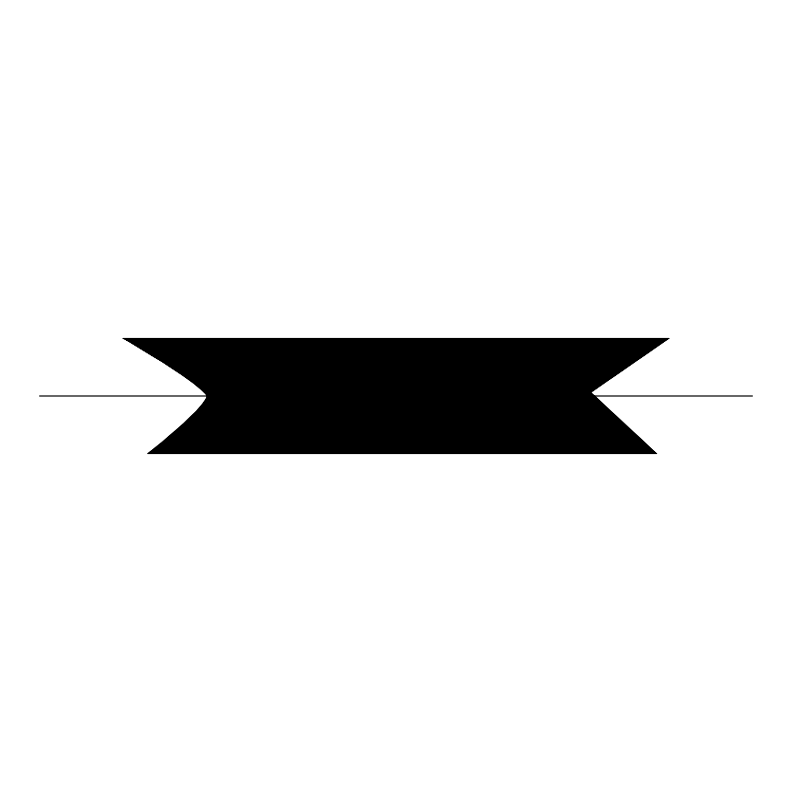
<?xml version="1.0" encoding="UTF-8"?>
<svg xmlns="http://www.w3.org/2000/svg" width="792" height="792" viewBox="0 0 792 792"><rect width="100%" height="100%" fill="white"/><g stroke="black" fill="none" stroke-linecap="round" stroke-linejoin="round"><path stroke-width="1.19" d="M122.988 338.521L669.012 338.521M124.829 339.471L667.626 339.471M126.482 340.412L666.25 340.412M128.146 341.362L664.874 341.362M129.779 342.312L663.498 342.312M131.343 343.263L662.122 343.263M132.907 344.213L660.756 344.213M134.462 345.163L659.38 345.163M136.026 346.114L658.003 346.114M137.59 347.064L656.627 347.064M139.154 348.015L655.251 348.015M140.709 348.965L653.875 348.965M142.273 349.916L652.499 349.916M143.837 350.866L651.133 350.866M145.401 351.816L649.757 351.816M146.956 352.767L648.381 352.767M148.52 353.717L647.005 353.717M150.084 354.668L645.628 354.668M151.638 355.618L644.252 355.618M153.202 356.568L642.876 356.568M154.767 357.519L641.51 357.519M156.331 358.469L640.134 358.469M157.885 359.42L638.758 359.42M159.449 360.37L637.382 360.37M161.014 361.32L636.006 361.32M162.578 362.271L634.63 362.271M164.053 363.221L633.253 363.221M165.498 364.172L631.887 364.172M166.934 365.122L630.511 365.122M168.379 366.072L629.135 366.072M169.825 367.023L627.759 367.023M171.27 367.973L626.383 367.973M172.715 368.923L625.007 368.923M174.161 369.874L623.631 369.874M175.606 370.824L622.264 370.824M177.042 371.775L620.888 371.775M178.487 372.725L619.512 372.725M179.933 373.675L618.136 373.675M181.378 374.626L616.76 374.626M182.774 375.576L615.384 375.576M184.081 376.527L614.008 376.527M185.387 377.467L612.642 377.467M186.694 378.418L611.266 378.418M188.001 379.368L609.889 379.368M189.308 380.318L608.513 380.318M190.615 381.269L607.137 381.269M191.921 382.219L605.761 382.219M193.228 383.17L604.385 383.17M194.466 384.12L603.019 384.12M195.624 385.07L601.643 385.07M196.772 386.021L600.267 386.021M197.931 386.971L598.891 386.971M199.079 387.922L597.514 387.922M200.237 388.872L596.138 388.872M201.346 389.822L594.762 389.822M202.336 390.773L593.396 390.773M203.326 391.723L592.02 391.723M204.306 392.674L591.188 392.674M205.296 393.624L592.208 393.624M206.128 394.574L593.238 394.574M206.93 395.525L594.257 395.525M39.6 396L752.4 396M207.187 396.475L595.277 396.475M206.702 397.426L596.307 397.426M206.207 398.376L597.326 398.376M205.712 399.326L598.346 399.326M205.059 400.277L599.366 400.277M204.395 401.227L600.395 401.227M203.722 402.178L601.415 402.178M203.059 403.128L602.435 403.128M202.376 404.078L603.454 404.078M201.544 405.029L604.484 405.029M200.722 405.979L605.504 405.979M199.891 406.93L606.524 406.93M199.069 407.88L607.553 407.88M198.238 408.83L608.573 408.83M197.416 409.781L609.592 409.781M196.584 410.731L610.612 410.731M195.644 411.682L611.642 411.682M194.664 412.632L612.662 412.632M193.694 413.582L613.681 413.582M192.723 414.533L614.701 414.533M191.753 415.473L615.731 415.473M190.783 416.424L616.75 416.424M189.813 417.374L617.77 417.374M188.843 418.325L618.79 418.325M187.872 419.275L619.819 419.275M186.892 420.225L620.839 420.225M185.922 421.176L621.859 421.176M184.952 422.126L622.888 422.126M183.962 423.077L623.908 423.077M182.863 424.027L624.928 424.027M181.774 424.977L625.947 424.977M180.675 425.928L626.977 425.928M179.586 426.878L627.997 426.878M178.487 427.828L629.016 427.828M177.388 428.779L630.036 428.779M176.299 429.729L631.066 429.729M175.2 430.68L632.085 430.68M174.101 431.63L633.105 431.63M173.012 432.58L634.135 432.58M171.913 433.531L635.154 433.531M170.815 434.481L636.174 434.481M169.726 435.432L637.194 435.432M168.627 436.382L638.223 436.382M167.538 437.332L639.243 437.332M166.439 438.283L640.263 438.283M165.34 439.233L641.282 439.233M164.251 440.184L642.312 440.184M163.152 441.134L643.332 441.134M162.023 442.084L644.351 442.084M160.835 443.035L645.381 443.035M159.637 443.985L646.401 443.985M158.44 444.936L647.42 444.936M157.242 445.886L648.44 445.886M156.044 446.837L649.47 446.837M154.846 447.787L650.489 447.787M153.648 448.737L651.509 448.737M152.46 449.688L652.529 449.688M151.262 450.638L653.558 450.638M150.064 451.588L654.578 451.588M148.866 452.529L655.598 452.529M147.718 453.479L656.637 453.479"/></g></svg>
